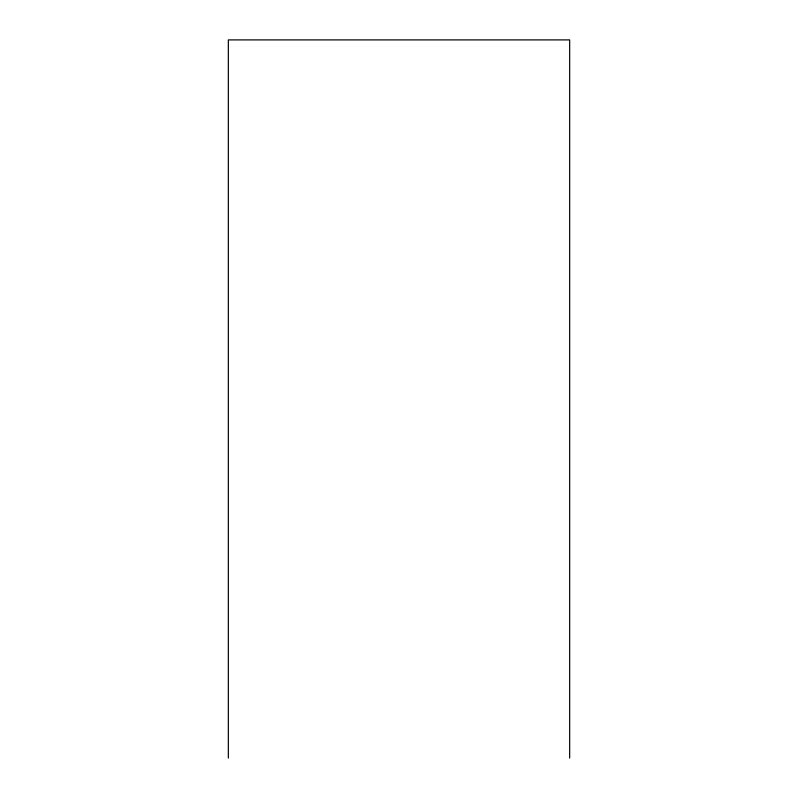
<?xml version="1.0" encoding="UTF-8"?>
<svg xmlns="http://www.w3.org/2000/svg" width="798" height="798" viewBox="0 0 798 798"><rect width="100%" height="100%" fill="white"/><g stroke="black" fill="none" stroke-linecap="round" stroke-linejoin="round"><path stroke-width="1.2" d="M569.662 758.1L569.662 39.9L228.338 39.9L228.338 758.1"/></g></svg>
